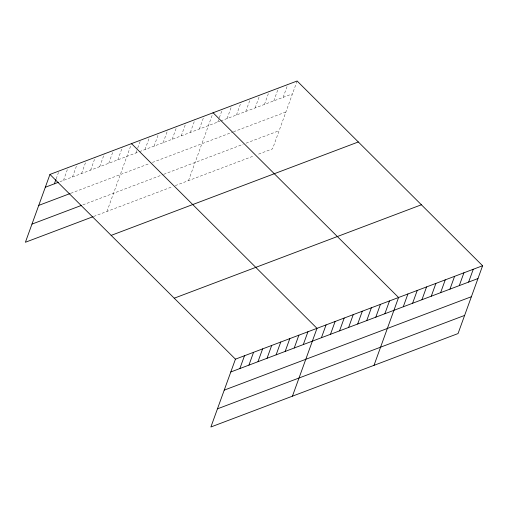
<?xml version="1.0" encoding="UTF-8"?>
<svg xmlns="http://www.w3.org/2000/svg" width="508" height="508" viewBox="0 0 508 508"><rect width="100%" height="100%" fill="white"/><g stroke="black" fill="none" stroke-linecap="round" stroke-linejoin="round"><path stroke-width="0.38" stroke-dasharray="2.54 1.91" d="M56.185 178.835L58.503 172.422M63.443 180.391L68.078 167.576M72.504 176.968L77.146 164.148M81.566 173.539L85.947 161.436M90.627 170.117L95.269 157.296M99.695 166.688L104.331 153.873M108.756 163.265L113.392 150.451M117.818 159.836L122.46 147.022M106.966 211.43L131.521 143.599M135.941 152.984L137.49 148.717M137.744 148.006L140.583 140.17M145.009 149.562L149.644 136.747M154.07 146.139L158.706 133.318M163.131 142.71L167.767 129.896M172.193 139.287L176.835 126.467M181.254 135.858L185.896 123.044M190.316 132.436L194.958 119.621M199.384 129.007L204.019 116.192M188.525 180.607L213.081 112.77M217.78 122.053L219.069 118.497M219.329 117.78L222.421 109.239M227.12 118.523L231.756 105.708M236.455 114.998L241.097 102.178M245.796 111.468L250.431 98.654M255.13 107.937L259.772 95.123M264.465 104.407L269.107 91.592M273.806 100.876L278.441 88.062M283.14 97.352L287.782 84.531M297.116 81.007L272.561 148.838L257.48 154.54M59.957 181.705L138.728 151.93M139.427 151.67L219.939 121.241M220.656 120.968L292.481 93.821M70.815 193.275L149.587 163.5M152.375 162.446L232.753 132.067M233.477 131.794L285.909 111.976M82.861 204.87L163.03 174.568M163.728 174.308L243.224 144.259M246.094 143.173L279.133 130.683M93.72 216.44L172.491 186.665M175.279 185.611L253.886 155.899"/><path stroke-width="0.76" d="M482.6 265.741L235.439 359.162L210.884 426.993L458.045 333.572L482.6 265.741L297.116 81.007L49.955 174.428L25.4 242.259L93.021 216.7M54.381 183.813L55.924 179.546M239.859 368.548L244.5 355.733M248.926 365.125L253.562 352.311M257.988 361.696L262.623 348.882M267.049 358.273L271.691 345.459M276.111 354.851L280.753 342.03M285.172 351.422L289.814 338.607M294.24 347.999L298.875 335.178M303.301 344.57L307.937 331.756M292.443 396.164L316.998 328.333L131.521 143.599M321.424 337.718L326.066 324.904M330.486 334.296L335.128 321.481M339.547 330.867L344.189 318.052M348.615 327.444L353.25 314.63M357.676 324.021L362.312 311.201M366.738 320.592L371.38 307.778M375.799 317.17L380.441 304.356M384.861 313.741L389.503 300.926M374.009 365.335L398.564 297.504L213.081 112.77M403.263 306.788L407.905 293.973M412.598 303.257L417.239 290.443M421.938 299.733L426.574 286.912M431.273 296.202L435.915 283.388M440.614 292.671L445.249 279.857M449.948 289.141L454.59 276.327M459.289 285.61L463.925 272.796M468.624 282.086L473.265 269.265M45.32 187.242L58.56 182.232M38.741 205.397L70.117 193.542M31.972 224.104L81.471 205.397M111.163 235.388L358.324 141.967M174.231 298.196L421.392 204.775M230.797 371.977L477.958 278.555M224.225 390.131L471.386 296.71M217.456 408.838L464.617 315.417M49.955 174.428L235.439 359.162"/></g></svg>
